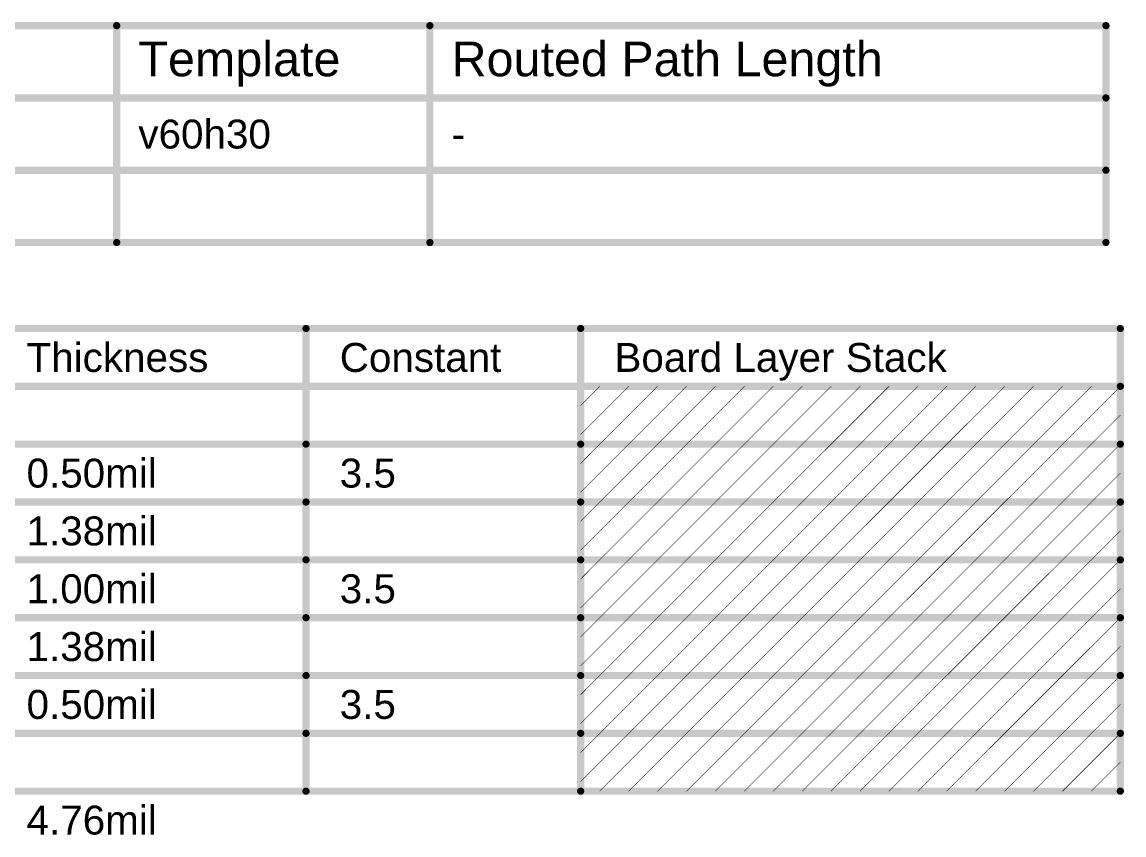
# Model space of a CAD drawing. Header units: inches. Extents: x -0.1 to 8.43, y -0.02 to 3.05.
# Drawn here: x 6.142 to 8.429, y 1.361 to 3.048 of the extents above; entities that cross this region are included whole.
import ezdxf

# ---------------------------------------------------------------- set-up
doc = ezdxf.new("R2010")
doc.units = ezdxf.units.IN
doc.header["$MEASUREMENT"] = 0
doc.layers.add('Drill Drawing', color=1, linetype='Continuous')
doc.layers.add('Fabrication info', color=76, linetype='Continuous')
doc.styles.add('Arial', font='', dxfattribs={"height": 0.2})
doc.styles.get('Arial').set_extended_font_data('Arial')

msp = doc.modelspace()

# ---------------------------------------------------------------- linework, layer by layer
at = {"layer": 'Drill Drawing'}
for points in [[(0.1635, 3.0405, 0.015, 0.015, 0), (8.3912, 3.0405, 0.015, 0.015, 0)], [(6.3388, 2.5905, 0.015, 0.015, 0), (6.3388, 3.0405, 0.015, 0.015, 0)], [(6.9886, 2.5905, 0.015, 0.015, 0), (6.9886, 3.0405, 0.015, 0.015, 0)], [(8.3912, 2.5905, 0.015, 0.015, 0), (8.3912, 3.0405, 0.015, 0.015, 0)], [(0.1635, 2.8905, 0.015, 0.015, 0), (8.3912, 2.8905, 0.015, 0.015, 0)], [(0.1635, 2.7405, 0.015, 0.015, 0), (8.3912, 2.7405, 0.015, 0.015, 0)], [(0.1635, 2.5905, 0.015, 0.015, 0), (8.3912, 2.5905, 0.015, 0.015, 0)]]:
    msp.add_lwpolyline(points, format="xyseb", dxfattribs=at)
for points in [[(6.3351, 3.0405, 0.0075, 0.0075, 1), (6.3426, 3.0405, 0.0075, 0.0075, 1)], [(6.9849, 3.0405, 0.0075, 0.0075, 1), (6.9924, 3.0405, 0.0075, 0.0075, 1)], [(8.3875, 3.0405, 0.0075, 0.0075, 1), (8.395, 3.0405, 0.0075, 0.0075, 1)], [(8.3875, 3.0405, 0.0075, 0.0075, 1), (8.395, 3.0405, 0.0075, 0.0075, 1)], [(8.3875, 2.8905, 0.0075, 0.0075, 1), (8.395, 2.8905, 0.0075, 0.0075, 1)], [(8.3875, 2.7405, 0.0075, 0.0075, 1), (8.395, 2.7405, 0.0075, 0.0075, 1)], [(6.3351, 2.5905, 0.0075, 0.0075, 1), (6.3426, 2.5905, 0.0075, 0.0075, 1)], [(6.9849, 2.5905, 0.0075, 0.0075, 1), (6.9924, 2.5905, 0.0075, 0.0075, 1)], [(8.3875, 2.5905, 0.0075, 0.0075, 1), (8.395, 2.5905, 0.0075, 0.0075, 1)], [(8.3875, 2.5905, 0.0075, 0.0075, 1), (8.395, 2.5905, 0.0075, 0.0075, 1)]]:
    msp.add_lwpolyline(points, format="xyseb", close=True, dxfattribs=at)
at = {"layer": 'Fabrication info'}
for points in [[(3.8823, 2.412, 0.015, 0.015, 0), (8.4211, 2.412, 0.015, 0.015, 0)], [(6.7316, 1.452, 0.015, 0.015, 0), (6.7316, 2.412, 0.015, 0.015, 0)], [(7.3015, 1.452, 0.015, 0.015, 0), (7.3015, 2.412, 0.015, 0.015, 0)], [(8.4211, 1.452, 0.015, 0.015, 0), (8.4211, 2.412, 0.015, 0.015, 0)], [(3.8823, 2.292, 0.015, 0.015, 0), (8.4211, 2.292, 0.015, 0.015, 0)], [(7.3015, 2.1923, 0.001, 0.001, 0), (7.4011, 2.292, 0.001, 0.001, 0)], [(7.3015, 2.2523, 0.001, 0.001, 0), (7.3411, 2.292, 0.001, 0.001, 0)], [(7.3411, 2.172, 0.001, 0.001, 0), (7.4611, 2.292, 0.001, 0.001, 0)], [(7.4011, 2.172, 0.001, 0.001, 0), (7.5211, 2.292, 0.001, 0.001, 0)], [(7.4611, 2.172, 0.001, 0.001, 0), (7.5811, 2.292, 0.001, 0.001, 0)], [(7.5211, 2.172, 0.001, 0.001, 0), (7.6411, 2.292, 0.001, 0.001, 0)], [(7.5811, 2.172, 0.001, 0.001, 0), (7.7011, 2.292, 0.001, 0.001, 0)], [(7.6411, 2.172, 0.001, 0.001, 0), (7.7611, 2.292, 0.001, 0.001, 0)], [(7.7011, 2.172, 0.001, 0.001, 0), (7.8211, 2.292, 0.001, 0.001, 0)], [(7.7611, 2.172, 0.001, 0.001, 0), (7.8811, 2.292, 0.001, 0.001, 0)], [(7.8211, 2.172, 0.001, 0.001, 0), (7.9411, 2.292, 0.001, 0.001, 0)], [(7.8811, 2.172, 0.001, 0.001, 0), (8.0011, 2.292, 0.001, 0.001, 0)], [(7.9411, 2.172, 0.001, 0.001, 0), (8.0611, 2.292, 0.001, 0.001, 0)], [(8.0011, 2.172, 0.001, 0.001, 0), (8.1211, 2.292, 0.001, 0.001, 0)], [(8.0611, 2.172, 0.001, 0.001, 0), (8.1811, 2.292, 0.001, 0.001, 0)], [(8.1211, 2.172, 0.001, 0.001, 0), (8.2411, 2.292, 0.001, 0.001, 0)], [(8.1811, 2.172, 0.001, 0.001, 0), (8.3011, 2.292, 0.001, 0.001, 0)], [(8.2411, 2.172, 0.001, 0.001, 0), (8.3611, 2.292, 0.001, 0.001, 0)], [(8.3011, 2.172, 0.001, 0.001, 0), (8.4211, 2.292, 0.001, 0.001, 0)], [(8.3611, 2.172, 0.001, 0.001, 0), (8.4211, 2.232, 0.001, 0.001, 0)], [(6.0818, 2.172, 0.015, 0.015, 0), (6.7316, 2.172, 0.015, 0.015, 0)], [(6.7316, 2.172, 0.015, 0.015, 0), (7.3015, 2.172, 0.015, 0.015, 0)], [(7.3015, 2.172, 0.015, 0.015, 0), (8.4211, 2.172, 0.015, 0.015, 0)], [(7.3015, 2.0723, 0.001, 0.001, 0), (7.4011, 2.172, 0.001, 0.001, 0)], [(7.3015, 2.1323, 0.001, 0.001, 0), (7.3411, 2.172, 0.001, 0.001, 0)], [(7.3411, 2.052, 0.001, 0.001, 0), (7.4611, 2.172, 0.001, 0.001, 0)], [(7.4011, 2.052, 0.001, 0.001, 0), (7.5211, 2.172, 0.001, 0.001, 0)], [(7.4611, 2.052, 0.001, 0.001, 0), (7.5811, 2.172, 0.001, 0.001, 0)], [(7.5211, 2.052, 0.001, 0.001, 0), (7.6411, 2.172, 0.001, 0.001, 0)], [(7.5811, 2.052, 0.001, 0.001, 0), (7.7011, 2.172, 0.001, 0.001, 0)], [(7.6411, 2.052, 0.001, 0.001, 0), (7.7611, 2.172, 0.001, 0.001, 0)], [(7.7011, 2.052, 0.001, 0.001, 0), (7.8211, 2.172, 0.001, 0.001, 0)], [(7.7611, 2.052, 0.001, 0.001, 0), (7.8811, 2.172, 0.001, 0.001, 0)], [(7.8211, 2.052, 0.001, 0.001, 0), (7.9411, 2.172, 0.001, 0.001, 0)], [(7.8811, 2.052, 0.001, 0.001, 0), (8.0011, 2.172, 0.001, 0.001, 0)], [(7.9411, 2.052, 0.001, 0.001, 0), (8.0611, 2.172, 0.001, 0.001, 0)], [(8.0011, 2.052, 0.001, 0.001, 0), (8.1211, 2.172, 0.001, 0.001, 0)], [(8.0611, 2.052, 0.001, 0.001, 0), (8.1811, 2.172, 0.001, 0.001, 0)], [(8.1211, 2.052, 0.001, 0.001, 0), (8.2411, 2.172, 0.001, 0.001, 0)], [(8.1811, 2.052, 0.001, 0.001, 0), (8.3011, 2.172, 0.001, 0.001, 0)], [(8.2411, 2.052, 0.001, 0.001, 0), (8.3611, 2.172, 0.001, 0.001, 0)], [(8.3011, 2.052, 0.001, 0.001, 0), (8.4211, 2.172, 0.001, 0.001, 0)], [(8.3611, 2.052, 0.001, 0.001, 0), (8.4211, 2.112, 0.001, 0.001, 0)], [(6.0818, 2.052, 0.015, 0.015, 0), (6.7316, 2.052, 0.015, 0.015, 0)], [(6.7316, 2.052, 0.015, 0.015, 0), (7.3015, 2.052, 0.015, 0.015, 0)], [(7.3015, 2.052, 0.015, 0.015, 0), (8.4211, 2.052, 0.015, 0.015, 0)], [(7.3015, 1.9523, 0.001, 0.001, 0), (7.4011, 2.052, 0.001, 0.001, 0)], [(7.3015, 2.0123, 0.001, 0.001, 0), (7.3411, 2.052, 0.001, 0.001, 0)], [(7.3411, 1.932, 0.001, 0.001, 0), (7.4611, 2.052, 0.001, 0.001, 0)], [(7.4011, 1.932, 0.001, 0.001, 0), (7.5211, 2.052, 0.001, 0.001, 0)], [(7.4611, 1.932, 0.001, 0.001, 0), (7.5811, 2.052, 0.001, 0.001, 0)], [(7.5211, 1.932, 0.001, 0.001, 0), (7.6411, 2.052, 0.001, 0.001, 0)], [(7.5811, 1.932, 0.001, 0.001, 0), (7.7011, 2.052, 0.001, 0.001, 0)], [(7.6411, 1.932, 0.001, 0.001, 0), (7.7611, 2.052, 0.001, 0.001, 0)], [(7.7011, 1.932, 0.001, 0.001, 0), (7.8211, 2.052, 0.001, 0.001, 0)], [(7.7611, 1.932, 0.001, 0.001, 0), (7.8811, 2.052, 0.001, 0.001, 0)], [(7.8211, 1.932, 0.001, 0.001, 0), (7.9411, 2.052, 0.001, 0.001, 0)], [(7.8811, 1.932, 0.001, 0.001, 0), (8.0011, 2.052, 0.001, 0.001, 0)], [(7.9411, 1.932, 0.001, 0.001, 0), (8.0611, 2.052, 0.001, 0.001, 0)], [(8.0011, 1.932, 0.001, 0.001, 0), (8.1211, 2.052, 0.001, 0.001, 0)], [(8.0611, 1.932, 0.001, 0.001, 0), (8.1811, 2.052, 0.001, 0.001, 0)], [(8.1211, 1.932, 0.001, 0.001, 0), (8.2411, 2.052, 0.001, 0.001, 0)], [(8.1811, 1.932, 0.001, 0.001, 0), (8.3011, 2.052, 0.001, 0.001, 0)], [(8.2411, 1.932, 0.001, 0.001, 0), (8.3611, 2.052, 0.001, 0.001, 0)], [(8.3011, 1.932, 0.001, 0.001, 0), (8.4211, 2.052, 0.001, 0.001, 0)], [(8.3611, 1.932, 0.001, 0.001, 0), (8.4211, 1.992, 0.001, 0.001, 0)], [(6.0818, 1.932, 0.015, 0.015, 0), (6.7316, 1.932, 0.015, 0.015, 0)], [(6.7316, 1.932, 0.015, 0.015, 0), (7.3015, 1.932, 0.015, 0.015, 0)], [(7.3015, 1.932, 0.015, 0.015, 0), (8.4211, 1.932, 0.015, 0.015, 0)], [(7.3015, 1.8323, 0.001, 0.001, 0), (7.4011, 1.932, 0.001, 0.001, 0)], [(7.3015, 1.8923, 0.001, 0.001, 0), (7.3411, 1.932, 0.001, 0.001, 0)], [(7.3411, 1.812, 0.001, 0.001, 0), (7.4611, 1.932, 0.001, 0.001, 0)], [(7.4011, 1.812, 0.001, 0.001, 0), (7.5211, 1.932, 0.001, 0.001, 0)], [(7.4611, 1.812, 0.001, 0.001, 0), (7.5811, 1.932, 0.001, 0.001, 0)], [(7.5211, 1.812, 0.001, 0.001, 0), (7.6411, 1.932, 0.001, 0.001, 0)], [(7.5811, 1.812, 0.001, 0.001, 0), (7.7011, 1.932, 0.001, 0.001, 0)], [(7.6411, 1.812, 0.001, 0.001, 0), (7.7611, 1.932, 0.001, 0.001, 0)], [(7.7011, 1.812, 0.001, 0.001, 0), (7.8211, 1.932, 0.001, 0.001, 0)], [(7.7611, 1.812, 0.001, 0.001, 0), (7.8811, 1.932, 0.001, 0.001, 0)], [(7.8211, 1.812, 0.001, 0.001, 0), (7.9411, 1.932, 0.001, 0.001, 0)], [(7.8811, 1.812, 0.001, 0.001, 0), (8.0011, 1.932, 0.001, 0.001, 0)], [(7.9411, 1.812, 0.001, 0.001, 0), (8.0611, 1.932, 0.001, 0.001, 0)], [(8.0011, 1.812, 0.001, 0.001, 0), (8.1211, 1.932, 0.001, 0.001, 0)], [(8.0611, 1.812, 0.001, 0.001, 0), (8.1811, 1.932, 0.001, 0.001, 0)], [(8.1211, 1.812, 0.001, 0.001, 0), (8.2411, 1.932, 0.001, 0.001, 0)], [(8.1811, 1.812, 0.001, 0.001, 0), (8.3011, 1.932, 0.001, 0.001, 0)], [(8.2411, 1.812, 0.001, 0.001, 0), (8.3611, 1.932, 0.001, 0.001, 0)], [(8.3011, 1.812, 0.001, 0.001, 0), (8.4211, 1.932, 0.001, 0.001, 0)], [(8.3611, 1.812, 0.001, 0.001, 0), (8.4211, 1.872, 0.001, 0.001, 0)], [(6.0818, 1.812, 0.015, 0.015, 0), (6.7316, 1.812, 0.015, 0.015, 0)], [(6.7316, 1.812, 0.015, 0.015, 0), (7.3015, 1.812, 0.015, 0.015, 0)], [(7.3015, 1.812, 0.015, 0.015, 0), (8.4211, 1.812, 0.015, 0.015, 0)], [(7.3015, 1.7123, 0.001, 0.001, 0), (7.4011, 1.812, 0.001, 0.001, 0)], [(7.3015, 1.7723, 0.001, 0.001, 0), (7.3411, 1.812, 0.001, 0.001, 0)], [(7.3411, 1.692, 0.001, 0.001, 0), (7.4611, 1.812, 0.001, 0.001, 0)], [(7.4011, 1.692, 0.001, 0.001, 0), (7.5211, 1.812, 0.001, 0.001, 0)], [(7.4611, 1.692, 0.001, 0.001, 0), (7.5811, 1.812, 0.001, 0.001, 0)], [(7.5211, 1.692, 0.001, 0.001, 0), (7.6411, 1.812, 0.001, 0.001, 0)], [(7.5811, 1.692, 0.001, 0.001, 0), (7.7011, 1.812, 0.001, 0.001, 0)], [(7.6411, 1.692, 0.001, 0.001, 0), (7.7611, 1.812, 0.001, 0.001, 0)], [(7.7011, 1.692, 0.001, 0.001, 0), (7.8211, 1.812, 0.001, 0.001, 0)], [(7.7611, 1.692, 0.001, 0.001, 0), (7.8811, 1.812, 0.001, 0.001, 0)], [(7.8211, 1.692, 0.001, 0.001, 0), (7.9411, 1.812, 0.001, 0.001, 0)], [(7.8811, 1.692, 0.001, 0.001, 0), (8.0011, 1.812, 0.001, 0.001, 0)], [(7.9411, 1.692, 0.001, 0.001, 0), (8.0611, 1.812, 0.001, 0.001, 0)], [(8.0011, 1.692, 0.001, 0.001, 0), (8.1211, 1.812, 0.001, 0.001, 0)], [(8.0611, 1.692, 0.001, 0.001, 0), (8.1811, 1.812, 0.001, 0.001, 0)], [(8.1211, 1.692, 0.001, 0.001, 0), (8.2411, 1.812, 0.001, 0.001, 0)], [(8.1811, 1.692, 0.001, 0.001, 0), (8.3011, 1.812, 0.001, 0.001, 0)], [(8.2411, 1.692, 0.001, 0.001, 0), (8.3611, 1.812, 0.001, 0.001, 0)], [(8.3011, 1.692, 0.001, 0.001, 0), (8.4211, 1.812, 0.001, 0.001, 0)], [(8.3611, 1.692, 0.001, 0.001, 0), (8.4211, 1.752, 0.001, 0.001, 0)], [(6.0818, 1.692, 0.015, 0.015, 0), (6.7316, 1.692, 0.015, 0.015, 0)], [(6.7316, 1.692, 0.015, 0.015, 0), (7.3015, 1.692, 0.015, 0.015, 0)], [(7.3015, 1.692, 0.015, 0.015, 0), (8.4211, 1.692, 0.015, 0.015, 0)], [(7.3015, 1.5923, 0.001, 0.001, 0), (7.4011, 1.692, 0.001, 0.001, 0)], [(7.3015, 1.6523, 0.001, 0.001, 0), (7.3411, 1.692, 0.001, 0.001, 0)], [(7.3411, 1.572, 0.001, 0.001, 0), (7.4611, 1.692, 0.001, 0.001, 0)], [(7.4011, 1.572, 0.001, 0.001, 0), (7.5211, 1.692, 0.001, 0.001, 0)], [(7.4611, 1.572, 0.001, 0.001, 0), (7.5811, 1.692, 0.001, 0.001, 0)], [(7.5211, 1.572, 0.001, 0.001, 0), (7.6411, 1.692, 0.001, 0.001, 0)], [(7.5811, 1.572, 0.001, 0.001, 0), (7.7011, 1.692, 0.001, 0.001, 0)], [(7.6411, 1.572, 0.001, 0.001, 0), (7.7611, 1.692, 0.001, 0.001, 0)], [(7.7011, 1.572, 0.001, 0.001, 0), (7.8211, 1.692, 0.001, 0.001, 0)], [(7.7611, 1.572, 0.001, 0.001, 0), (7.8811, 1.692, 0.001, 0.001, 0)], [(7.8211, 1.572, 0.001, 0.001, 0), (7.9411, 1.692, 0.001, 0.001, 0)], [(7.8811, 1.572, 0.001, 0.001, 0), (8.0011, 1.692, 0.001, 0.001, 0)], [(7.9411, 1.572, 0.001, 0.001, 0), (8.0611, 1.692, 0.001, 0.001, 0)], [(8.0011, 1.572, 0.001, 0.001, 0), (8.1211, 1.692, 0.001, 0.001, 0)], [(8.0611, 1.572, 0.001, 0.001, 0), (8.1811, 1.692, 0.001, 0.001, 0)], [(8.1211, 1.572, 0.001, 0.001, 0), (8.2411, 1.692, 0.001, 0.001, 0)], [(8.1811, 1.572, 0.001, 0.001, 0), (8.3011, 1.692, 0.001, 0.001, 0)], [(8.2411, 1.572, 0.001, 0.001, 0), (8.3611, 1.692, 0.001, 0.001, 0)], [(8.3011, 1.572, 0.001, 0.001, 0), (8.4211, 1.692, 0.001, 0.001, 0)], [(8.3611, 1.572, 0.001, 0.001, 0), (8.4211, 1.632, 0.001, 0.001, 0)], [(6.0818, 1.572, 0.015, 0.015, 0), (6.7316, 1.572, 0.015, 0.015, 0)], [(6.7316, 1.572, 0.015, 0.015, 0), (7.3015, 1.572, 0.015, 0.015, 0)], [(7.3015, 1.572, 0.015, 0.015, 0), (8.4211, 1.572, 0.015, 0.015, 0)], [(7.3015, 1.4723, 0.001, 0.001, 0), (7.4011, 1.572, 0.001, 0.001, 0)], [(7.3015, 1.5323, 0.001, 0.001, 0), (7.3411, 1.572, 0.001, 0.001, 0)], [(7.3411, 1.452, 0.001, 0.001, 0), (7.4611, 1.572, 0.001, 0.001, 0)], [(7.4011, 1.452, 0.001, 0.001, 0), (7.5211, 1.572, 0.001, 0.001, 0)], [(7.4611, 1.452, 0.001, 0.001, 0), (7.5811, 1.572, 0.001, 0.001, 0)], [(7.5211, 1.452, 0.001, 0.001, 0), (7.6411, 1.572, 0.001, 0.001, 0)], [(7.5811, 1.452, 0.001, 0.001, 0), (7.7011, 1.572, 0.001, 0.001, 0)], [(7.6411, 1.452, 0.001, 0.001, 0), (7.7611, 1.572, 0.001, 0.001, 0)], [(7.7011, 1.452, 0.001, 0.001, 0), (7.8211, 1.572, 0.001, 0.001, 0)], [(7.7611, 1.452, 0.001, 0.001, 0), (7.8811, 1.572, 0.001, 0.001, 0)], [(7.8211, 1.452, 0.001, 0.001, 0), (7.9411, 1.572, 0.001, 0.001, 0)], [(7.8811, 1.452, 0.001, 0.001, 0), (8.0011, 1.572, 0.001, 0.001, 0)], [(7.9411, 1.452, 0.001, 0.001, 0), (8.0611, 1.572, 0.001, 0.001, 0)], [(8.0011, 1.452, 0.001, 0.001, 0), (8.1211, 1.572, 0.001, 0.001, 0)], [(8.0611, 1.452, 0.001, 0.001, 0), (8.1811, 1.572, 0.001, 0.001, 0)], [(8.1211, 1.452, 0.001, 0.001, 0), (8.2411, 1.572, 0.001, 0.001, 0)], [(8.1811, 1.452, 0.001, 0.001, 0), (8.3011, 1.572, 0.001, 0.001, 0)], [(8.2411, 1.452, 0.001, 0.001, 0), (8.3611, 1.572, 0.001, 0.001, 0)], [(8.3011, 1.452, 0.001, 0.001, 0), (8.4211, 1.572, 0.001, 0.001, 0)], [(8.3611, 1.452, 0.001, 0.001, 0), (8.4211, 1.512, 0.001, 0.001, 0)], [(6.0818, 1.452, 0.015, 0.015, 0), (6.7316, 1.452, 0.015, 0.015, 0)], [(6.7316, 1.452, 0.015, 0.015, 0), (7.3015, 1.452, 0.015, 0.015, 0)], [(7.3015, 1.452, 0.015, 0.015, 0), (8.4211, 1.452, 0.015, 0.015, 0)]]:
    msp.add_lwpolyline(points, format="xyseb", dxfattribs=at)
for points in [[(6.7279, 2.412, 0.0075, 0.0075, 1), (6.7354, 2.412, 0.0075, 0.0075, 1)], [(7.2977, 2.412, 0.0075, 0.0075, 1), (7.3052, 2.412, 0.0075, 0.0075, 1)], [(8.4174, 2.412, 0.0075, 0.0075, 1), (8.4249, 2.412, 0.0075, 0.0075, 1)], [(8.4174, 2.412, 0.0075, 0.0075, 1), (8.4249, 2.412, 0.0075, 0.0075, 1)], [(7.3409, 2.292, 0.0005, 0.0005, 1), (7.3414, 2.292, 0.0005, 0.0005, 1)], [(7.4009, 2.292, 0.0005, 0.0005, 1), (7.4014, 2.292, 0.0005, 0.0005, 1)], [(7.4609, 2.292, 0.0005, 0.0005, 1), (7.4614, 2.292, 0.0005, 0.0005, 1)], [(7.5209, 2.292, 0.0005, 0.0005, 1), (7.5214, 2.292, 0.0005, 0.0005, 1)], [(7.5809, 2.292, 0.0005, 0.0005, 1), (7.5814, 2.292, 0.0005, 0.0005, 1)], [(7.6409, 2.292, 0.0005, 0.0005, 1), (7.6414, 2.292, 0.0005, 0.0005, 1)], [(7.7009, 2.292, 0.0005, 0.0005, 1), (7.7014, 2.292, 0.0005, 0.0005, 1)], [(7.7609, 2.292, 0.0005, 0.0005, 1), (7.7614, 2.292, 0.0005, 0.0005, 1)], [(7.8209, 2.292, 0.0005, 0.0005, 1), (7.8214, 2.292, 0.0005, 0.0005, 1)], [(7.8809, 2.292, 0.0005, 0.0005, 1), (7.8814, 2.292, 0.0005, 0.0005, 1)], [(7.9409, 2.292, 0.0005, 0.0005, 1), (7.9414, 2.292, 0.0005, 0.0005, 1)], [(8.0009, 2.292, 0.0005, 0.0005, 1), (8.0014, 2.292, 0.0005, 0.0005, 1)], [(8.0609, 2.292, 0.0005, 0.0005, 1), (8.0614, 2.292, 0.0005, 0.0005, 1)], [(8.1209, 2.292, 0.0005, 0.0005, 1), (8.1214, 2.292, 0.0005, 0.0005, 1)], [(8.1809, 2.292, 0.0005, 0.0005, 1), (8.1814, 2.292, 0.0005, 0.0005, 1)], [(8.2409, 2.292, 0.0005, 0.0005, 1), (8.2414, 2.292, 0.0005, 0.0005, 1)], [(8.3009, 2.292, 0.0005, 0.0005, 1), (8.3014, 2.292, 0.0005, 0.0005, 1)], [(8.3609, 2.292, 0.0005, 0.0005, 1), (8.3614, 2.292, 0.0005, 0.0005, 1)], [(8.4174, 2.292, 0.0075, 0.0075, 1), (8.4249, 2.292, 0.0075, 0.0075, 1)], [(8.4209, 2.292, 0.0005, 0.0005, 1), (8.4214, 2.292, 0.0005, 0.0005, 1)], [(7.3012, 2.2523, 0.0005, 0.0005, 1), (7.3017, 2.2523, 0.0005, 0.0005, 1)], [(8.4209, 2.232, 0.0005, 0.0005, 1), (8.4214, 2.232, 0.0005, 0.0005, 1)], [(6.7279, 2.172, 0.0075, 0.0075, 1), (6.7354, 2.172, 0.0075, 0.0075, 1)], [(6.7279, 2.172, 0.0075, 0.0075, 1), (6.7354, 2.172, 0.0075, 0.0075, 1)], [(7.2977, 2.172, 0.0075, 0.0075, 1), (7.3052, 2.172, 0.0075, 0.0075, 1)], [(7.2977, 2.172, 0.0075, 0.0075, 1), (7.3052, 2.172, 0.0075, 0.0075, 1)], [(7.3012, 2.1923, 0.0005, 0.0005, 1), (7.3017, 2.1923, 0.0005, 0.0005, 1)], [(7.3409, 2.172, 0.0005, 0.0005, 1), (7.3414, 2.172, 0.0005, 0.0005, 1)], [(7.3409, 2.172, 0.0005, 0.0005, 1), (7.3414, 2.172, 0.0005, 0.0005, 1)], [(7.4009, 2.172, 0.0005, 0.0005, 1), (7.4014, 2.172, 0.0005, 0.0005, 1)], [(7.4009, 2.172, 0.0005, 0.0005, 1), (7.4014, 2.172, 0.0005, 0.0005, 1)], [(7.4609, 2.172, 0.0005, 0.0005, 1), (7.4614, 2.172, 0.0005, 0.0005, 1)], [(7.4609, 2.172, 0.0005, 0.0005, 1), (7.4614, 2.172, 0.0005, 0.0005, 1)], [(7.5209, 2.172, 0.0005, 0.0005, 1), (7.5214, 2.172, 0.0005, 0.0005, 1)], [(7.5209, 2.172, 0.0005, 0.0005, 1), (7.5214, 2.172, 0.0005, 0.0005, 1)], [(7.5809, 2.172, 0.0005, 0.0005, 1), (7.5814, 2.172, 0.0005, 0.0005, 1)], [(7.5809, 2.172, 0.0005, 0.0005, 1), (7.5814, 2.172, 0.0005, 0.0005, 1)], [(7.6409, 2.172, 0.0005, 0.0005, 1), (7.6414, 2.172, 0.0005, 0.0005, 1)], [(7.6409, 2.172, 0.0005, 0.0005, 1), (7.6414, 2.172, 0.0005, 0.0005, 1)], [(7.7009, 2.172, 0.0005, 0.0005, 1), (7.7014, 2.172, 0.0005, 0.0005, 1)], [(7.7009, 2.172, 0.0005, 0.0005, 1), (7.7014, 2.172, 0.0005, 0.0005, 1)], [(7.7609, 2.172, 0.0005, 0.0005, 1), (7.7614, 2.172, 0.0005, 0.0005, 1)], [(7.7609, 2.172, 0.0005, 0.0005, 1), (7.7614, 2.172, 0.0005, 0.0005, 1)], [(7.8209, 2.172, 0.0005, 0.0005, 1), (7.8214, 2.172, 0.0005, 0.0005, 1)], [(7.8209, 2.172, 0.0005, 0.0005, 1), (7.8214, 2.172, 0.0005, 0.0005, 1)], [(7.8809, 2.172, 0.0005, 0.0005, 1), (7.8814, 2.172, 0.0005, 0.0005, 1)], [(7.8809, 2.172, 0.0005, 0.0005, 1), (7.8814, 2.172, 0.0005, 0.0005, 1)], [(7.9409, 2.172, 0.0005, 0.0005, 1), (7.9414, 2.172, 0.0005, 0.0005, 1)], [(7.9409, 2.172, 0.0005, 0.0005, 1), (7.9414, 2.172, 0.0005, 0.0005, 1)], [(8.0009, 2.172, 0.0005, 0.0005, 1), (8.0014, 2.172, 0.0005, 0.0005, 1)], [(8.0009, 2.172, 0.0005, 0.0005, 1), (8.0014, 2.172, 0.0005, 0.0005, 1)], [(8.0609, 2.172, 0.0005, 0.0005, 1), (8.0614, 2.172, 0.0005, 0.0005, 1)], [(8.0609, 2.172, 0.0005, 0.0005, 1), (8.0614, 2.172, 0.0005, 0.0005, 1)], [(8.1209, 2.172, 0.0005, 0.0005, 1), (8.1214, 2.172, 0.0005, 0.0005, 1)], [(8.1209, 2.172, 0.0005, 0.0005, 1), (8.1214, 2.172, 0.0005, 0.0005, 1)], [(8.1809, 2.172, 0.0005, 0.0005, 1), (8.1814, 2.172, 0.0005, 0.0005, 1)], [(8.1809, 2.172, 0.0005, 0.0005, 1), (8.1814, 2.172, 0.0005, 0.0005, 1)], [(8.2409, 2.172, 0.0005, 0.0005, 1), (8.2414, 2.172, 0.0005, 0.0005, 1)], [(8.2409, 2.172, 0.0005, 0.0005, 1), (8.2414, 2.172, 0.0005, 0.0005, 1)], [(8.3009, 2.172, 0.0005, 0.0005, 1), (8.3014, 2.172, 0.0005, 0.0005, 1)], [(8.3009, 2.172, 0.0005, 0.0005, 1), (8.3014, 2.172, 0.0005, 0.0005, 1)], [(8.3609, 2.172, 0.0005, 0.0005, 1), (8.3614, 2.172, 0.0005, 0.0005, 1)], [(8.3609, 2.172, 0.0005, 0.0005, 1), (8.3614, 2.172, 0.0005, 0.0005, 1)], [(8.4174, 2.172, 0.0075, 0.0075, 1), (8.4249, 2.172, 0.0075, 0.0075, 1)], [(8.4209, 2.172, 0.0005, 0.0005, 1), (8.4214, 2.172, 0.0005, 0.0005, 1)], [(7.3012, 2.1323, 0.0005, 0.0005, 1), (7.3017, 2.1323, 0.0005, 0.0005, 1)], [(8.4209, 2.112, 0.0005, 0.0005, 1), (8.4214, 2.112, 0.0005, 0.0005, 1)], [(6.7279, 2.052, 0.0075, 0.0075, 1), (6.7354, 2.052, 0.0075, 0.0075, 1)], [(6.7279, 2.052, 0.0075, 0.0075, 1), (6.7354, 2.052, 0.0075, 0.0075, 1)], [(7.2977, 2.052, 0.0075, 0.0075, 1), (7.3052, 2.052, 0.0075, 0.0075, 1)], [(7.2977, 2.052, 0.0075, 0.0075, 1), (7.3052, 2.052, 0.0075, 0.0075, 1)], [(7.3012, 2.0723, 0.0005, 0.0005, 1), (7.3017, 2.0723, 0.0005, 0.0005, 1)], [(8.4174, 2.052, 0.0075, 0.0075, 1), (8.4249, 2.052, 0.0075, 0.0075, 1)], [(7.3409, 2.052, 0.0005, 0.0005, 1), (7.3414, 2.052, 0.0005, 0.0005, 1)], [(7.3409, 2.052, 0.0005, 0.0005, 1), (7.3414, 2.052, 0.0005, 0.0005, 1)], [(7.4009, 2.052, 0.0005, 0.0005, 1), (7.4014, 2.052, 0.0005, 0.0005, 1)], [(7.4009, 2.052, 0.0005, 0.0005, 1), (7.4014, 2.052, 0.0005, 0.0005, 1)], [(7.4609, 2.052, 0.0005, 0.0005, 1), (7.4614, 2.052, 0.0005, 0.0005, 1)], [(7.4609, 2.052, 0.0005, 0.0005, 1), (7.4614, 2.052, 0.0005, 0.0005, 1)], [(7.5209, 2.052, 0.0005, 0.0005, 1), (7.5214, 2.052, 0.0005, 0.0005, 1)], [(7.5209, 2.052, 0.0005, 0.0005, 1), (7.5214, 2.052, 0.0005, 0.0005, 1)], [(7.5809, 2.052, 0.0005, 0.0005, 1), (7.5814, 2.052, 0.0005, 0.0005, 1)], [(7.5809, 2.052, 0.0005, 0.0005, 1), (7.5814, 2.052, 0.0005, 0.0005, 1)], [(7.6409, 2.052, 0.0005, 0.0005, 1), (7.6414, 2.052, 0.0005, 0.0005, 1)], [(7.6409, 2.052, 0.0005, 0.0005, 1), (7.6414, 2.052, 0.0005, 0.0005, 1)], [(7.7009, 2.052, 0.0005, 0.0005, 1), (7.7014, 2.052, 0.0005, 0.0005, 1)], [(7.7009, 2.052, 0.0005, 0.0005, 1), (7.7014, 2.052, 0.0005, 0.0005, 1)], [(7.7609, 2.052, 0.0005, 0.0005, 1), (7.7614, 2.052, 0.0005, 0.0005, 1)], [(7.7609, 2.052, 0.0005, 0.0005, 1), (7.7614, 2.052, 0.0005, 0.0005, 1)], [(7.8209, 2.052, 0.0005, 0.0005, 1), (7.8214, 2.052, 0.0005, 0.0005, 1)], [(7.8209, 2.052, 0.0005, 0.0005, 1), (7.8214, 2.052, 0.0005, 0.0005, 1)], [(7.8809, 2.052, 0.0005, 0.0005, 1), (7.8814, 2.052, 0.0005, 0.0005, 1)], [(7.8809, 2.052, 0.0005, 0.0005, 1), (7.8814, 2.052, 0.0005, 0.0005, 1)], [(7.9409, 2.052, 0.0005, 0.0005, 1), (7.9414, 2.052, 0.0005, 0.0005, 1)], [(7.9409, 2.052, 0.0005, 0.0005, 1), (7.9414, 2.052, 0.0005, 0.0005, 1)], [(8.0009, 2.052, 0.0005, 0.0005, 1), (8.0014, 2.052, 0.0005, 0.0005, 1)], [(8.0009, 2.052, 0.0005, 0.0005, 1), (8.0014, 2.052, 0.0005, 0.0005, 1)], [(8.0609, 2.052, 0.0005, 0.0005, 1), (8.0614, 2.052, 0.0005, 0.0005, 1)], [(8.0609, 2.052, 0.0005, 0.0005, 1), (8.0614, 2.052, 0.0005, 0.0005, 1)], [(8.1209, 2.052, 0.0005, 0.0005, 1), (8.1214, 2.052, 0.0005, 0.0005, 1)], [(8.1209, 2.052, 0.0005, 0.0005, 1), (8.1214, 2.052, 0.0005, 0.0005, 1)], [(8.1809, 2.052, 0.0005, 0.0005, 1), (8.1814, 2.052, 0.0005, 0.0005, 1)], [(8.1809, 2.052, 0.0005, 0.0005, 1), (8.1814, 2.052, 0.0005, 0.0005, 1)], [(8.2409, 2.052, 0.0005, 0.0005, 1), (8.2414, 2.052, 0.0005, 0.0005, 1)], [(8.2409, 2.052, 0.0005, 0.0005, 1), (8.2414, 2.052, 0.0005, 0.0005, 1)], [(8.3009, 2.052, 0.0005, 0.0005, 1), (8.3014, 2.052, 0.0005, 0.0005, 1)], [(8.3009, 2.052, 0.0005, 0.0005, 1), (8.3014, 2.052, 0.0005, 0.0005, 1)], [(8.3609, 2.052, 0.0005, 0.0005, 1), (8.3614, 2.052, 0.0005, 0.0005, 1)], [(8.3609, 2.052, 0.0005, 0.0005, 1), (8.3614, 2.052, 0.0005, 0.0005, 1)], [(8.4209, 2.052, 0.0005, 0.0005, 1), (8.4214, 2.052, 0.0005, 0.0005, 1)], [(7.3012, 2.0123, 0.0005, 0.0005, 1), (7.3017, 2.0123, 0.0005, 0.0005, 1)], [(8.4209, 1.992, 0.0005, 0.0005, 1), (8.4214, 1.992, 0.0005, 0.0005, 1)], [(7.3012, 1.9523, 0.0005, 0.0005, 1), (7.3017, 1.9523, 0.0005, 0.0005, 1)], [(6.7279, 1.932, 0.0075, 0.0075, 1), (6.7354, 1.932, 0.0075, 0.0075, 1)], [(6.7279, 1.932, 0.0075, 0.0075, 1), (6.7354, 1.932, 0.0075, 0.0075, 1)], [(7.2977, 1.932, 0.0075, 0.0075, 1), (7.3052, 1.932, 0.0075, 0.0075, 1)], [(7.2977, 1.932, 0.0075, 0.0075, 1), (7.3052, 1.932, 0.0075, 0.0075, 1)], [(7.3409, 1.932, 0.0005, 0.0005, 1), (7.3414, 1.932, 0.0005, 0.0005, 1)], [(7.3409, 1.932, 0.0005, 0.0005, 1), (7.3414, 1.932, 0.0005, 0.0005, 1)], [(7.4009, 1.932, 0.0005, 0.0005, 1), (7.4014, 1.932, 0.0005, 0.0005, 1)], [(7.4009, 1.932, 0.0005, 0.0005, 1), (7.4014, 1.932, 0.0005, 0.0005, 1)], [(7.4609, 1.932, 0.0005, 0.0005, 1), (7.4614, 1.932, 0.0005, 0.0005, 1)], [(7.4609, 1.932, 0.0005, 0.0005, 1), (7.4614, 1.932, 0.0005, 0.0005, 1)], [(7.5209, 1.932, 0.0005, 0.0005, 1), (7.5214, 1.932, 0.0005, 0.0005, 1)], [(7.5209, 1.932, 0.0005, 0.0005, 1), (7.5214, 1.932, 0.0005, 0.0005, 1)], [(7.5809, 1.932, 0.0005, 0.0005, 1), (7.5814, 1.932, 0.0005, 0.0005, 1)], [(7.5809, 1.932, 0.0005, 0.0005, 1), (7.5814, 1.932, 0.0005, 0.0005, 1)], [(7.6409, 1.932, 0.0005, 0.0005, 1), (7.6414, 1.932, 0.0005, 0.0005, 1)], [(7.6409, 1.932, 0.0005, 0.0005, 1), (7.6414, 1.932, 0.0005, 0.0005, 1)], [(7.7009, 1.932, 0.0005, 0.0005, 1), (7.7014, 1.932, 0.0005, 0.0005, 1)], [(7.7009, 1.932, 0.0005, 0.0005, 1), (7.7014, 1.932, 0.0005, 0.0005, 1)], [(7.7609, 1.932, 0.0005, 0.0005, 1), (7.7614, 1.932, 0.0005, 0.0005, 1)], [(7.7609, 1.932, 0.0005, 0.0005, 1), (7.7614, 1.932, 0.0005, 0.0005, 1)], [(7.8209, 1.932, 0.0005, 0.0005, 1), (7.8214, 1.932, 0.0005, 0.0005, 1)], [(7.8209, 1.932, 0.0005, 0.0005, 1), (7.8214, 1.932, 0.0005, 0.0005, 1)], [(7.8809, 1.932, 0.0005, 0.0005, 1), (7.8814, 1.932, 0.0005, 0.0005, 1)], [(7.8809, 1.932, 0.0005, 0.0005, 1), (7.8814, 1.932, 0.0005, 0.0005, 1)], [(7.9409, 1.932, 0.0005, 0.0005, 1), (7.9414, 1.932, 0.0005, 0.0005, 1)], [(7.9409, 1.932, 0.0005, 0.0005, 1), (7.9414, 1.932, 0.0005, 0.0005, 1)], [(8.0009, 1.932, 0.0005, 0.0005, 1), (8.0014, 1.932, 0.0005, 0.0005, 1)], [(8.0009, 1.932, 0.0005, 0.0005, 1), (8.0014, 1.932, 0.0005, 0.0005, 1)], [(8.0609, 1.932, 0.0005, 0.0005, 1), (8.0614, 1.932, 0.0005, 0.0005, 1)], [(8.0609, 1.932, 0.0005, 0.0005, 1), (8.0614, 1.932, 0.0005, 0.0005, 1)], [(8.1209, 1.932, 0.0005, 0.0005, 1), (8.1214, 1.932, 0.0005, 0.0005, 1)], [(8.1209, 1.932, 0.0005, 0.0005, 1), (8.1214, 1.932, 0.0005, 0.0005, 1)], [(8.1809, 1.932, 0.0005, 0.0005, 1), (8.1814, 1.932, 0.0005, 0.0005, 1)], [(8.1809, 1.932, 0.0005, 0.0005, 1), (8.1814, 1.932, 0.0005, 0.0005, 1)], [(8.2409, 1.932, 0.0005, 0.0005, 1), (8.2414, 1.932, 0.0005, 0.0005, 1)], [(8.2409, 1.932, 0.0005, 0.0005, 1), (8.2414, 1.932, 0.0005, 0.0005, 1)], [(8.3009, 1.932, 0.0005, 0.0005, 1), (8.3014, 1.932, 0.0005, 0.0005, 1)], [(8.3009, 1.932, 0.0005, 0.0005, 1), (8.3014, 1.932, 0.0005, 0.0005, 1)], [(8.3609, 1.932, 0.0005, 0.0005, 1), (8.3614, 1.932, 0.0005, 0.0005, 1)], [(8.3609, 1.932, 0.0005, 0.0005, 1), (8.3614, 1.932, 0.0005, 0.0005, 1)], [(8.4174, 1.932, 0.0075, 0.0075, 1), (8.4249, 1.932, 0.0075, 0.0075, 1)], [(8.4209, 1.932, 0.0005, 0.0005, 1), (8.4214, 1.932, 0.0005, 0.0005, 1)], [(7.3012, 1.8923, 0.0005, 0.0005, 1), (7.3017, 1.8923, 0.0005, 0.0005, 1)], [(8.4209, 1.872, 0.0005, 0.0005, 1), (8.4214, 1.872, 0.0005, 0.0005, 1)], [(7.3012, 1.8323, 0.0005, 0.0005, 1), (7.3017, 1.8323, 0.0005, 0.0005, 1)], [(6.7279, 1.812, 0.0075, 0.0075, 1), (6.7354, 1.812, 0.0075, 0.0075, 1)], [(6.7279, 1.812, 0.0075, 0.0075, 1), (6.7354, 1.812, 0.0075, 0.0075, 1)], [(7.2977, 1.812, 0.0075, 0.0075, 1), (7.3052, 1.812, 0.0075, 0.0075, 1)], [(7.2977, 1.812, 0.0075, 0.0075, 1), (7.3052, 1.812, 0.0075, 0.0075, 1)], [(7.3409, 1.812, 0.0005, 0.0005, 1), (7.3414, 1.812, 0.0005, 0.0005, 1)], [(7.3409, 1.812, 0.0005, 0.0005, 1), (7.3414, 1.812, 0.0005, 0.0005, 1)], [(7.4009, 1.812, 0.0005, 0.0005, 1), (7.4014, 1.812, 0.0005, 0.0005, 1)], [(7.4009, 1.812, 0.0005, 0.0005, 1), (7.4014, 1.812, 0.0005, 0.0005, 1)], [(7.4609, 1.812, 0.0005, 0.0005, 1), (7.4614, 1.812, 0.0005, 0.0005, 1)], [(7.4609, 1.812, 0.0005, 0.0005, 1), (7.4614, 1.812, 0.0005, 0.0005, 1)], [(7.5209, 1.812, 0.0005, 0.0005, 1), (7.5214, 1.812, 0.0005, 0.0005, 1)], [(7.5209, 1.812, 0.0005, 0.0005, 1), (7.5214, 1.812, 0.0005, 0.0005, 1)], [(7.5809, 1.812, 0.0005, 0.0005, 1), (7.5814, 1.812, 0.0005, 0.0005, 1)], [(7.5809, 1.812, 0.0005, 0.0005, 1), (7.5814, 1.812, 0.0005, 0.0005, 1)], [(7.6409, 1.812, 0.0005, 0.0005, 1), (7.6414, 1.812, 0.0005, 0.0005, 1)], [(7.6409, 1.812, 0.0005, 0.0005, 1), (7.6414, 1.812, 0.0005, 0.0005, 1)], [(7.7009, 1.812, 0.0005, 0.0005, 1), (7.7014, 1.812, 0.0005, 0.0005, 1)], [(7.7009, 1.812, 0.0005, 0.0005, 1), (7.7014, 1.812, 0.0005, 0.0005, 1)], [(7.7609, 1.812, 0.0005, 0.0005, 1), (7.7614, 1.812, 0.0005, 0.0005, 1)], [(7.7609, 1.812, 0.0005, 0.0005, 1), (7.7614, 1.812, 0.0005, 0.0005, 1)], [(7.8209, 1.812, 0.0005, 0.0005, 1), (7.8214, 1.812, 0.0005, 0.0005, 1)], [(7.8209, 1.812, 0.0005, 0.0005, 1), (7.8214, 1.812, 0.0005, 0.0005, 1)], [(7.8809, 1.812, 0.0005, 0.0005, 1), (7.8814, 1.812, 0.0005, 0.0005, 1)], [(7.8809, 1.812, 0.0005, 0.0005, 1), (7.8814, 1.812, 0.0005, 0.0005, 1)], [(7.9409, 1.812, 0.0005, 0.0005, 1), (7.9414, 1.812, 0.0005, 0.0005, 1)], [(7.9409, 1.812, 0.0005, 0.0005, 1), (7.9414, 1.812, 0.0005, 0.0005, 1)], [(8.0009, 1.812, 0.0005, 0.0005, 1), (8.0014, 1.812, 0.0005, 0.0005, 1)], [(8.0009, 1.812, 0.0005, 0.0005, 1), (8.0014, 1.812, 0.0005, 0.0005, 1)], [(8.0609, 1.812, 0.0005, 0.0005, 1), (8.0614, 1.812, 0.0005, 0.0005, 1)], [(8.0609, 1.812, 0.0005, 0.0005, 1), (8.0614, 1.812, 0.0005, 0.0005, 1)], [(8.1209, 1.812, 0.0005, 0.0005, 1), (8.1214, 1.812, 0.0005, 0.0005, 1)], [(8.1209, 1.812, 0.0005, 0.0005, 1), (8.1214, 1.812, 0.0005, 0.0005, 1)], [(8.1809, 1.812, 0.0005, 0.0005, 1), (8.1814, 1.812, 0.0005, 0.0005, 1)], [(8.1809, 1.812, 0.0005, 0.0005, 1), (8.1814, 1.812, 0.0005, 0.0005, 1)], [(8.2409, 1.812, 0.0005, 0.0005, 1), (8.2414, 1.812, 0.0005, 0.0005, 1)], [(8.2409, 1.812, 0.0005, 0.0005, 1), (8.2414, 1.812, 0.0005, 0.0005, 1)], [(8.3009, 1.812, 0.0005, 0.0005, 1), (8.3014, 1.812, 0.0005, 0.0005, 1)], [(8.3009, 1.812, 0.0005, 0.0005, 1), (8.3014, 1.812, 0.0005, 0.0005, 1)], [(8.3609, 1.812, 0.0005, 0.0005, 1), (8.3614, 1.812, 0.0005, 0.0005, 1)], [(8.3609, 1.812, 0.0005, 0.0005, 1), (8.3614, 1.812, 0.0005, 0.0005, 1)], [(8.4174, 1.812, 0.0075, 0.0075, 1), (8.4249, 1.812, 0.0075, 0.0075, 1)], [(8.4209, 1.812, 0.0005, 0.0005, 1), (8.4214, 1.812, 0.0005, 0.0005, 1)], [(7.3012, 1.7723, 0.0005, 0.0005, 1), (7.3017, 1.7723, 0.0005, 0.0005, 1)], [(8.4209, 1.752, 0.0005, 0.0005, 1), (8.4214, 1.752, 0.0005, 0.0005, 1)], [(6.7279, 1.692, 0.0075, 0.0075, 1), (6.7354, 1.692, 0.0075, 0.0075, 1)], [(6.7279, 1.692, 0.0075, 0.0075, 1), (6.7354, 1.692, 0.0075, 0.0075, 1)], [(7.2977, 1.692, 0.0075, 0.0075, 1), (7.3052, 1.692, 0.0075, 0.0075, 1)], [(7.2977, 1.692, 0.0075, 0.0075, 1), (7.3052, 1.692, 0.0075, 0.0075, 1)], [(7.3012, 1.7123, 0.0005, 0.0005, 1), (7.3017, 1.7123, 0.0005, 0.0005, 1)], [(7.3409, 1.692, 0.0005, 0.0005, 1), (7.3414, 1.692, 0.0005, 0.0005, 1)], [(7.3409, 1.692, 0.0005, 0.0005, 1), (7.3414, 1.692, 0.0005, 0.0005, 1)], [(7.4009, 1.692, 0.0005, 0.0005, 1), (7.4014, 1.692, 0.0005, 0.0005, 1)], [(7.4009, 1.692, 0.0005, 0.0005, 1), (7.4014, 1.692, 0.0005, 0.0005, 1)], [(7.4609, 1.692, 0.0005, 0.0005, 1), (7.4614, 1.692, 0.0005, 0.0005, 1)], [(7.4609, 1.692, 0.0005, 0.0005, 1), (7.4614, 1.692, 0.0005, 0.0005, 1)], [(7.5209, 1.692, 0.0005, 0.0005, 1), (7.5214, 1.692, 0.0005, 0.0005, 1)], [(7.5209, 1.692, 0.0005, 0.0005, 1), (7.5214, 1.692, 0.0005, 0.0005, 1)], [(7.5809, 1.692, 0.0005, 0.0005, 1), (7.5814, 1.692, 0.0005, 0.0005, 1)], [(7.5809, 1.692, 0.0005, 0.0005, 1), (7.5814, 1.692, 0.0005, 0.0005, 1)], [(7.6409, 1.692, 0.0005, 0.0005, 1), (7.6414, 1.692, 0.0005, 0.0005, 1)], [(7.6409, 1.692, 0.0005, 0.0005, 1), (7.6414, 1.692, 0.0005, 0.0005, 1)], [(7.7009, 1.692, 0.0005, 0.0005, 1), (7.7014, 1.692, 0.0005, 0.0005, 1)], [(7.7009, 1.692, 0.0005, 0.0005, 1), (7.7014, 1.692, 0.0005, 0.0005, 1)], [(7.7609, 1.692, 0.0005, 0.0005, 1), (7.7614, 1.692, 0.0005, 0.0005, 1)], [(7.7609, 1.692, 0.0005, 0.0005, 1), (7.7614, 1.692, 0.0005, 0.0005, 1)], [(7.8209, 1.692, 0.0005, 0.0005, 1), (7.8214, 1.692, 0.0005, 0.0005, 1)], [(7.8209, 1.692, 0.0005, 0.0005, 1), (7.8214, 1.692, 0.0005, 0.0005, 1)], [(7.8809, 1.692, 0.0005, 0.0005, 1), (7.8814, 1.692, 0.0005, 0.0005, 1)], [(7.8809, 1.692, 0.0005, 0.0005, 1), (7.8814, 1.692, 0.0005, 0.0005, 1)], [(7.9409, 1.692, 0.0005, 0.0005, 1), (7.9414, 1.692, 0.0005, 0.0005, 1)], [(7.9409, 1.692, 0.0005, 0.0005, 1), (7.9414, 1.692, 0.0005, 0.0005, 1)], [(8.0009, 1.692, 0.0005, 0.0005, 1), (8.0014, 1.692, 0.0005, 0.0005, 1)], [(8.0009, 1.692, 0.0005, 0.0005, 1), (8.0014, 1.692, 0.0005, 0.0005, 1)], [(8.0609, 1.692, 0.0005, 0.0005, 1), (8.0614, 1.692, 0.0005, 0.0005, 1)], [(8.0609, 1.692, 0.0005, 0.0005, 1), (8.0614, 1.692, 0.0005, 0.0005, 1)], [(8.1209, 1.692, 0.0005, 0.0005, 1), (8.1214, 1.692, 0.0005, 0.0005, 1)], [(8.1209, 1.692, 0.0005, 0.0005, 1), (8.1214, 1.692, 0.0005, 0.0005, 1)], [(8.1809, 1.692, 0.0005, 0.0005, 1), (8.1814, 1.692, 0.0005, 0.0005, 1)], [(8.1809, 1.692, 0.0005, 0.0005, 1), (8.1814, 1.692, 0.0005, 0.0005, 1)], [(8.2409, 1.692, 0.0005, 0.0005, 1), (8.2414, 1.692, 0.0005, 0.0005, 1)], [(8.2409, 1.692, 0.0005, 0.0005, 1), (8.2414, 1.692, 0.0005, 0.0005, 1)], [(8.3009, 1.692, 0.0005, 0.0005, 1), (8.3014, 1.692, 0.0005, 0.0005, 1)], [(8.3009, 1.692, 0.0005, 0.0005, 1), (8.3014, 1.692, 0.0005, 0.0005, 1)], [(8.3609, 1.692, 0.0005, 0.0005, 1), (8.3614, 1.692, 0.0005, 0.0005, 1)], [(8.3609, 1.692, 0.0005, 0.0005, 1), (8.3614, 1.692, 0.0005, 0.0005, 1)], [(8.4174, 1.692, 0.0075, 0.0075, 1), (8.4249, 1.692, 0.0075, 0.0075, 1)], [(8.4209, 1.692, 0.0005, 0.0005, 1), (8.4214, 1.692, 0.0005, 0.0005, 1)], [(7.3012, 1.6523, 0.0005, 0.0005, 1), (7.3017, 1.6523, 0.0005, 0.0005, 1)], [(8.4209, 1.632, 0.0005, 0.0005, 1), (8.4214, 1.632, 0.0005, 0.0005, 1)], [(6.7279, 1.572, 0.0075, 0.0075, 1), (6.7354, 1.572, 0.0075, 0.0075, 1)], [(6.7279, 1.572, 0.0075, 0.0075, 1), (6.7354, 1.572, 0.0075, 0.0075, 1)], [(7.2977, 1.572, 0.0075, 0.0075, 1), (7.3052, 1.572, 0.0075, 0.0075, 1)], [(7.2977, 1.572, 0.0075, 0.0075, 1), (7.3052, 1.572, 0.0075, 0.0075, 1)], [(7.3012, 1.5923, 0.0005, 0.0005, 1), (7.3017, 1.5923, 0.0005, 0.0005, 1)], [(8.4174, 1.572, 0.0075, 0.0075, 1), (8.4249, 1.572, 0.0075, 0.0075, 1)], [(7.3409, 1.572, 0.0005, 0.0005, 1), (7.3414, 1.572, 0.0005, 0.0005, 1)], [(7.3409, 1.572, 0.0005, 0.0005, 1), (7.3414, 1.572, 0.0005, 0.0005, 1)], [(7.4009, 1.572, 0.0005, 0.0005, 1), (7.4014, 1.572, 0.0005, 0.0005, 1)], [(7.4009, 1.572, 0.0005, 0.0005, 1), (7.4014, 1.572, 0.0005, 0.0005, 1)], [(7.4609, 1.572, 0.0005, 0.0005, 1), (7.4614, 1.572, 0.0005, 0.0005, 1)], [(7.4609, 1.572, 0.0005, 0.0005, 1), (7.4614, 1.572, 0.0005, 0.0005, 1)], [(7.5209, 1.572, 0.0005, 0.0005, 1), (7.5214, 1.572, 0.0005, 0.0005, 1)], [(7.5209, 1.572, 0.0005, 0.0005, 1), (7.5214, 1.572, 0.0005, 0.0005, 1)], [(7.5809, 1.572, 0.0005, 0.0005, 1), (7.5814, 1.572, 0.0005, 0.0005, 1)], [(7.5809, 1.572, 0.0005, 0.0005, 1), (7.5814, 1.572, 0.0005, 0.0005, 1)], [(7.6409, 1.572, 0.0005, 0.0005, 1), (7.6414, 1.572, 0.0005, 0.0005, 1)], [(7.6409, 1.572, 0.0005, 0.0005, 1), (7.6414, 1.572, 0.0005, 0.0005, 1)], [(7.7009, 1.572, 0.0005, 0.0005, 1), (7.7014, 1.572, 0.0005, 0.0005, 1)], [(7.7009, 1.572, 0.0005, 0.0005, 1), (7.7014, 1.572, 0.0005, 0.0005, 1)], [(7.7609, 1.572, 0.0005, 0.0005, 1), (7.7614, 1.572, 0.0005, 0.0005, 1)], [(7.7609, 1.572, 0.0005, 0.0005, 1), (7.7614, 1.572, 0.0005, 0.0005, 1)], [(7.8209, 1.572, 0.0005, 0.0005, 1), (7.8214, 1.572, 0.0005, 0.0005, 1)], [(7.8209, 1.572, 0.0005, 0.0005, 1), (7.8214, 1.572, 0.0005, 0.0005, 1)], [(7.8809, 1.572, 0.0005, 0.0005, 1), (7.8814, 1.572, 0.0005, 0.0005, 1)], [(7.8809, 1.572, 0.0005, 0.0005, 1), (7.8814, 1.572, 0.0005, 0.0005, 1)], [(7.9409, 1.572, 0.0005, 0.0005, 1), (7.9414, 1.572, 0.0005, 0.0005, 1)], [(7.9409, 1.572, 0.0005, 0.0005, 1), (7.9414, 1.572, 0.0005, 0.0005, 1)], [(8.0009, 1.572, 0.0005, 0.0005, 1), (8.0014, 1.572, 0.0005, 0.0005, 1)], [(8.0009, 1.572, 0.0005, 0.0005, 1), (8.0014, 1.572, 0.0005, 0.0005, 1)], [(8.0609, 1.572, 0.0005, 0.0005, 1), (8.0614, 1.572, 0.0005, 0.0005, 1)], [(8.0609, 1.572, 0.0005, 0.0005, 1), (8.0614, 1.572, 0.0005, 0.0005, 1)], [(8.1209, 1.572, 0.0005, 0.0005, 1), (8.1214, 1.572, 0.0005, 0.0005, 1)], [(8.1209, 1.572, 0.0005, 0.0005, 1), (8.1214, 1.572, 0.0005, 0.0005, 1)], [(8.1809, 1.572, 0.0005, 0.0005, 1), (8.1814, 1.572, 0.0005, 0.0005, 1)], [(8.1809, 1.572, 0.0005, 0.0005, 1), (8.1814, 1.572, 0.0005, 0.0005, 1)], [(8.2409, 1.572, 0.0005, 0.0005, 1), (8.2414, 1.572, 0.0005, 0.0005, 1)], [(8.2409, 1.572, 0.0005, 0.0005, 1), (8.2414, 1.572, 0.0005, 0.0005, 1)], [(8.3009, 1.572, 0.0005, 0.0005, 1), (8.3014, 1.572, 0.0005, 0.0005, 1)], [(8.3009, 1.572, 0.0005, 0.0005, 1), (8.3014, 1.572, 0.0005, 0.0005, 1)], [(8.3609, 1.572, 0.0005, 0.0005, 1), (8.3614, 1.572, 0.0005, 0.0005, 1)], [(8.3609, 1.572, 0.0005, 0.0005, 1), (8.3614, 1.572, 0.0005, 0.0005, 1)], [(8.4209, 1.572, 0.0005, 0.0005, 1), (8.4214, 1.572, 0.0005, 0.0005, 1)], [(7.3012, 1.5323, 0.0005, 0.0005, 1), (7.3017, 1.5323, 0.0005, 0.0005, 1)], [(8.4209, 1.512, 0.0005, 0.0005, 1), (8.4214, 1.512, 0.0005, 0.0005, 1)], [(7.3012, 1.4723, 0.0005, 0.0005, 1), (7.3017, 1.4723, 0.0005, 0.0005, 1)], [(6.7279, 1.452, 0.0075, 0.0075, 1), (6.7354, 1.452, 0.0075, 0.0075, 1)], [(6.7279, 1.452, 0.0075, 0.0075, 1), (6.7354, 1.452, 0.0075, 0.0075, 1)], [(6.7279, 1.452, 0.0075, 0.0075, 1), (6.7354, 1.452, 0.0075, 0.0075, 1)], [(7.2977, 1.452, 0.0075, 0.0075, 1), (7.3052, 1.452, 0.0075, 0.0075, 1)], [(7.2977, 1.452, 0.0075, 0.0075, 1), (7.3052, 1.452, 0.0075, 0.0075, 1)], [(7.2977, 1.452, 0.0075, 0.0075, 1), (7.3052, 1.452, 0.0075, 0.0075, 1)], [(7.3409, 1.452, 0.0005, 0.0005, 1), (7.3414, 1.452, 0.0005, 0.0005, 1)], [(7.4009, 1.452, 0.0005, 0.0005, 1), (7.4014, 1.452, 0.0005, 0.0005, 1)], [(7.4609, 1.452, 0.0005, 0.0005, 1), (7.4614, 1.452, 0.0005, 0.0005, 1)], [(7.5209, 1.452, 0.0005, 0.0005, 1), (7.5214, 1.452, 0.0005, 0.0005, 1)], [(7.5809, 1.452, 0.0005, 0.0005, 1), (7.5814, 1.452, 0.0005, 0.0005, 1)], [(7.6409, 1.452, 0.0005, 0.0005, 1), (7.6414, 1.452, 0.0005, 0.0005, 1)], [(7.7009, 1.452, 0.0005, 0.0005, 1), (7.7014, 1.452, 0.0005, 0.0005, 1)], [(7.7609, 1.452, 0.0005, 0.0005, 1), (7.7614, 1.452, 0.0005, 0.0005, 1)], [(7.8209, 1.452, 0.0005, 0.0005, 1), (7.8214, 1.452, 0.0005, 0.0005, 1)], [(7.8809, 1.452, 0.0005, 0.0005, 1), (7.8814, 1.452, 0.0005, 0.0005, 1)], [(7.9409, 1.452, 0.0005, 0.0005, 1), (7.9414, 1.452, 0.0005, 0.0005, 1)], [(8.0009, 1.452, 0.0005, 0.0005, 1), (8.0014, 1.452, 0.0005, 0.0005, 1)], [(8.0609, 1.452, 0.0005, 0.0005, 1), (8.0614, 1.452, 0.0005, 0.0005, 1)], [(8.1209, 1.452, 0.0005, 0.0005, 1), (8.1214, 1.452, 0.0005, 0.0005, 1)], [(8.1809, 1.452, 0.0005, 0.0005, 1), (8.1814, 1.452, 0.0005, 0.0005, 1)], [(8.2409, 1.452, 0.0005, 0.0005, 1), (8.2414, 1.452, 0.0005, 0.0005, 1)], [(8.3009, 1.452, 0.0005, 0.0005, 1), (8.3014, 1.452, 0.0005, 0.0005, 1)], [(8.3609, 1.452, 0.0005, 0.0005, 1), (8.3614, 1.452, 0.0005, 0.0005, 1)], [(8.4174, 1.452, 0.0075, 0.0075, 1), (8.4249, 1.452, 0.0075, 0.0075, 1)], [(8.4174, 1.452, 0.0075, 0.0075, 1), (8.4249, 1.452, 0.0075, 0.0075, 1)]]:
    msp.add_lwpolyline(points, format="xyseb", close=True, dxfattribs=at)

# ---------------------------------------------------------------- texts
at = {"layer": 'Drill Drawing', "style": 'Arial'}
for s, height, p in [('Template', 0.072, (6.3838, 2.9355)), ('Routed Path Length', 0.072, (7.0336, 2.9355)), ('v60h30', 0.06, (6.3838, 2.7855)), ('-', 0.06, (7.0336, 2.7855))]:
    msp.add_text(s, height=height, dxfattribs=at).set_placement(p)
at = {"layer": 'Fabrication info', "style": 'Arial'}
for s, p in [('Thickness', (6.1518, 2.322)), ('Constant', (6.8016, 2.322)), ('Board Layer Stack', (7.3715, 2.322)), ('0.50mil', (6.1518, 2.082)), ('3.5', (6.8016, 2.082)), ('1.38mil', (6.1518, 1.962)), ('1.00mil', (6.1518, 1.842)), ('3.5', (6.8016, 1.842)), ('1.38mil', (6.1518, 1.722)), ('0.50mil', (6.1518, 1.602)), ('3.5', (6.8016, 1.602)), ('4.76mil', (6.1518, 1.362))]:
    msp.add_text(s, height=0.06, dxfattribs=at).set_placement(p)

doc.saveas('drawing.dxf')
